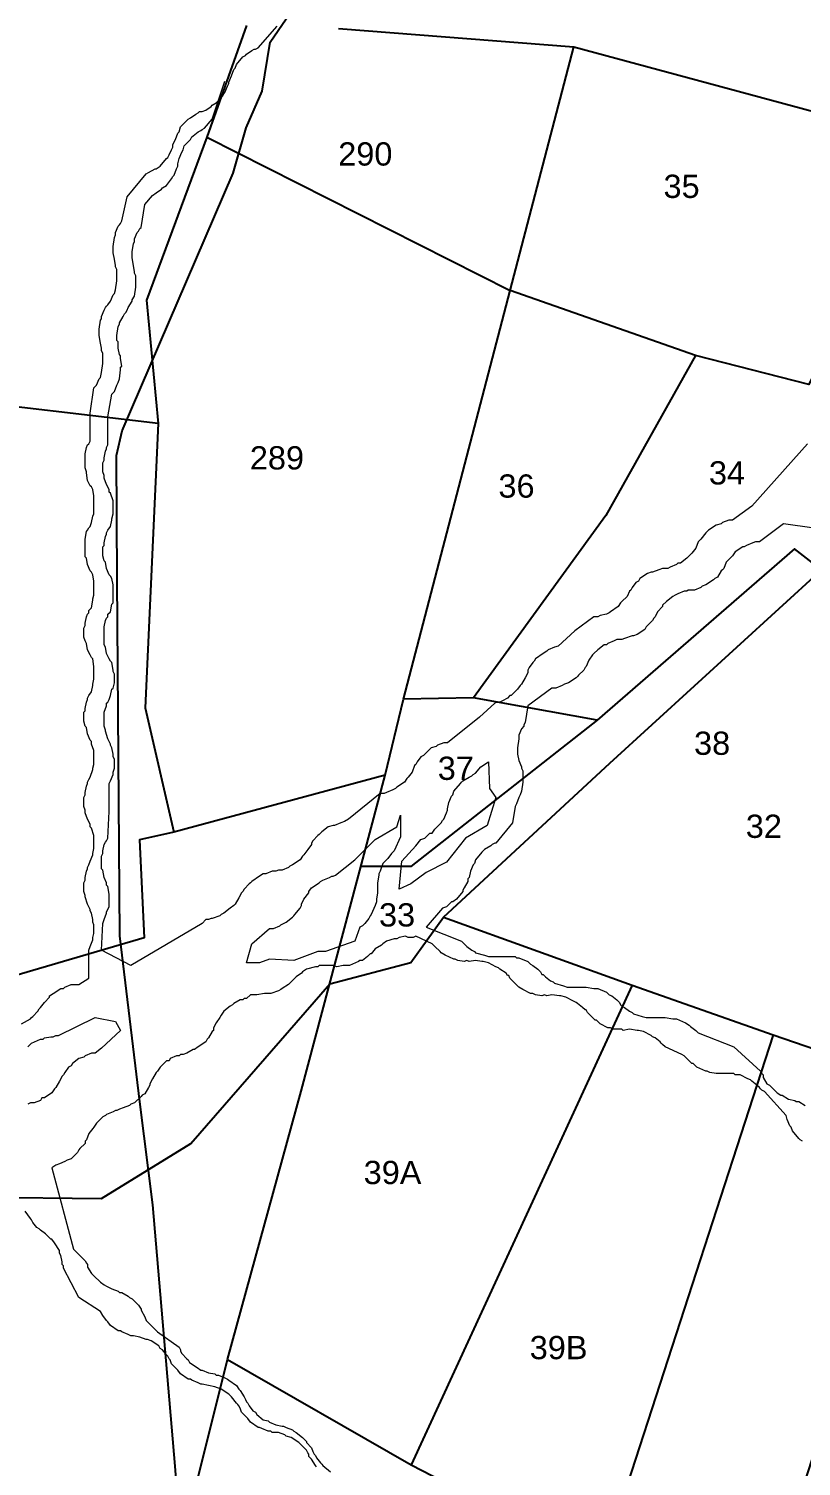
# Model space of a CAD drawing. Header units: inches. Extents: x -72 to 3350, y -615 to 1801.
# Drawn here: x 1869.1 to 1984, y 774.5 to 988.1 of the extents above; entities that cross this region are included whole.
import ezdxf
from ezdxf.enums import TextEntityAlignment as Align

# ---------------------------------------------------------------- set-up
doc = ezdxf.new("R2010")
doc.units = ezdxf.units.IN
doc.header["$LTSCALE"] = 15
doc.header["$MEASUREMENT"] = 0
for name, color, linetype in [('PLOT', 255, 'Continuous'), ('PLOT NO', 7, 'Continuous'), ('ROAD', 50, 'Continuous'), ('STREAM', 130, 'Continuous')]:
    doc.layers.add(name, color=color, linetype=linetype)
doc.styles.get("Standard").update_dxf_attribs({"font": 'arial.ttf'})

msp = doc.modelspace()

# ---------------------------------------------------------------- linework, layer by layer
at = {"layer": 'PLOT', "color": 0}
for points in [[(1901.49, 988.54), (1895.62, 971.97), (1886.64, 947.76), (1888.38, 929.41), (1824.2, 936.96), (1821.44, 893.25)], [(1915.2, 988.09), (1950.18, 985.41), (2002.69, 971.24), (2022.32, 965.96), (2085.42, 948.54), (2159.11, 928.43), (2232.63, 908.15)], [(1729.57, 960.17), (1753.46, 921.2), (1766.24, 889.91), (1780.41, 855.38), (1782.1, 834.22), (1784.82, 823.67), (1787.39, 813.04), (1806.33, 797.56), (1812.7, 787.1), (1816.9, 771.81), (1821.82, 748.77), (1828.95, 731.79), (1830.9, 723.03), (1866.49, 703.98), (1875.97, 702.8), (1890.75, 758.56), (1898.69, 790.31), (1909.65, 830.18), (1922.1, 877.14), (1924.82, 888.46), (1940.7, 949.17), (1950.18, 985.41)], [(1895.62, 971.97), (1940.7, 949.17)], [(2002.69, 971.24), (1985.08, 935.2), (1968.24, 939.53), (1940.7, 949.17)], [(1968.24, 939.53), (1954.91, 915.75), (1935.23, 888.66), (1924.82, 888.46)], [(1888.38, 929.41), (1886.43, 887.18), (1890.68, 868.69), (1885.58, 867.52), (1886.27, 852.97), (1846.88, 841.44), (1816.85, 832.87)], [(1913.87, 846.12), (1925.95, 849.31), (1930.77, 856.04), (1955.52, 878.95), (1986.98, 907.66), (1982.99, 910.81), (1953.64, 885.31), (1935.23, 888.66)], [(1953.64, 885.31), (1925.94, 863.59), (1918.52, 863.59)], [(1922.1, 877.14), (1890.68, 868.69)], [(1930.77, 856.04), (1958.85, 845.97), (1979.79, 838.56), (1994.08, 833.66), (2039.16, 815.45), (2063.82, 805.18), (2139.37, 769.87), (2233.78, 744.56)], [(1812.7, 787.1), (1862.53, 814.42), (1879.93, 814.26), (1893.22, 822.44), (1913.87, 846.12)], [(1958.85, 845.97), (1925.99, 774.64)], [(1979.79, 838.56), (1954.5, 760.68)], [(1898.69, 790.31), (1925.99, 774.64), (1949.6, 762.46), (1954.5, 760.68), (1978.01, 752.07), (1989.1, 786.32), (2019.07, 773.79), (2051.78, 760.6), (2074.16, 756.72), (2129.19, 743.24), (2226.97, 715.56)]]:
    msp.add_lwpolyline(points, dxfattribs=at)
at = {"layer": 'ROAD'}
msp.add_lwpolyline([(1886.26, 729.28), (1892.08, 754.56), (1892.08, 759.37), (1890.89, 774.46), (1887.6, 813.31), (1885.66, 828.62), (1882.68, 853.26), (1882.29, 906.27), (1882.17, 924.65), (1883, 928.33), (1899.53, 966.61), (1901.44, 973.35), (1903.82, 978.82), (1905.01, 986.07), (1908.58, 991.3)], dxfattribs=at)
at = {"layer": 'STREAM', "color": 4, "lineweight": 0}
for points in [[(1868.05, 840.18), (1869.38, 840.94), (1869.57, 841.12), (1869.75, 841.31), (1870.51, 842.07), (1870.7, 842.45), (1870.89, 842.64), (1871.46, 843.39), (1872.21, 844.15), (1872.21, 844.34), (1872.78, 844.72), (1873.92, 845.47), (1874.29, 845.47), (1874.48, 845.66), (1875.43, 846.04), (1875.81, 846.04), (1876.18, 846.04), (1876.56, 846.04), (1878.08, 846.99), (1878.08, 851.15), (1878.26, 851.71), (1878.64, 852.66), (1878.64, 853.04), (1878.83, 853.61), (1878.83, 854.93), (1878.64, 855.31), (1878.64, 855.69), (1878.45, 856.63), (1878.26, 857.01), (1878.26, 857.2), (1877.89, 857.96), (1877.51, 859.09), (1877.51, 859.28), (1877.32, 859.85), (1877.32, 861.17), (1877.51, 861.55), (1877.51, 861.93), (1877.7, 862.87), (1877.89, 863.25), (1877.89, 863.44), (1878.08, 863.82), (1878.26, 864.38), (1878.64, 865.33), (1878.64, 865.52), (1878.83, 866.28), (1878.83, 867.6), (1878.83, 867.98), (1878.83, 868.17), (1878.45, 869.3), (1878.26, 869.49), (1878.26, 869.87), (1877.89, 870.63), (1877.51, 871.57), (1877.51, 871.95), (1877.32, 872.52), (1877.32, 873.84), (1877.51, 874.22), (1877.51, 874.6), (1877.7, 875.54), (1877.89, 875.92), (1877.89, 876.11), (1878.08, 876.49), (1878.26, 876.87), (1878.64, 878), (1878.64, 878.19), (1878.83, 878.76), (1878.83, 880.08), (1878.83, 880.46), (1878.83, 880.84), (1878.45, 881.78), (1878.45, 882.16), (1878.26, 882.35), (1877.89, 883.3), (1877.7, 884.24), (1877.51, 884.43), (1877.32, 885.19), (1877.32, 886.51), (1877.51, 886.7), (1877.51, 887.08), (1877.7, 888.02), (1877.89, 888.4), (1877.89, 888.59), (1878.08, 888.97), (1878.45, 889.54), (1878.64, 890.48), (1878.64, 890.67), (1878.83, 891.43), (1878.83, 892.75), (1878.83, 893.13), (1878.83, 893.32), (1878.64, 894.45), (1878.45, 894.64), (1878.26, 895.02), (1877.89, 895.78), (1877.7, 896.72), (1877.51, 897.1), (1877.32, 897.67), (1877.32, 898.99), (1877.51, 899.37), (1877.51, 899.75), (1877.7, 900.69), (1877.89, 901.07), (1878.08, 901.26), (1878.08, 901.64), (1878.45, 902.02), (1878.64, 903.15), (1878.64, 903.34), (1878.83, 903.91), (1878.83, 905.23), (1878.83, 905.61), (1878.83, 905.99), (1878.64, 906.93), (1878.45, 907.31), (1878.26, 907.5), (1877.89, 908.45), (1877.7, 909.39), (1877.51, 909.58), (1877.51, 910.34), (1877.51, 911.66), (1877.51, 912.04), (1877.51, 912.23), (1877.7, 913.36), (1877.89, 913.55), (1878.08, 913.93), (1878.26, 914.12), (1878.45, 914.69), (1878.64, 915.63), (1878.83, 916.01), (1878.83, 916.58), (1878.83, 917.9), (1878.83, 918.28), (1878.83, 918.66), (1878.64, 919.6), (1878.45, 919.98), (1878.26, 920.17), (1877.89, 920.93), (1877.7, 922.06), (1877.7, 922.25), (1877.51, 922.82), (1877.51, 924.14), (1877.51, 924.52), (1877.51, 924.9), (1877.7, 925.85), (1877.89, 926.22), (1878.08, 926.41), (1878.26, 926.79), (1878.26, 930.95), (1878.83, 934.73), (1879.21, 935.11), (1879.59, 936.06), (1879.78, 936.25), (1879.97, 937), (1880.16, 938.33), (1880.16, 938.52), (1880.16, 938.89), (1880.16, 939.84), (1879.97, 940.22), (1879.97, 940.6), (1879.78, 941.35), (1879.59, 942.49), (1879.59, 942.68), (1879.59, 943.43), (1879.78, 944.76), (1879.97, 944.95), (1879.97, 945.32), (1880.34, 946.27), (1880.53, 946.65), (1880.72, 946.84), (1880.91, 947.03), (1881.29, 947.59), (1881.67, 948.54), (1881.86, 948.73), (1882.05, 949.29), (1882.24, 950.62), (1882.24, 951), (1882.24, 951.37), (1882.24, 952.32), (1882.05, 952.7), (1882.05, 952.89), (1881.86, 953.83), (1881.67, 954.78), (1881.67, 955.16), (1881.67, 955.72), (1881.86, 957.05), (1882.05, 957.43), (1882.05, 957.8), (1882.43, 958.75), (1882.61, 958.94), (1882.8, 959.13), (1882.99, 959.51), (1883.75, 963.1), (1886.59, 966.5), (1886.96, 966.69), (1887.91, 967.26), (1888.1, 967.26), (1888.67, 967.64), (1889.61, 968.77), (1889.8, 968.96), (1889.99, 969.34), (1890.37, 970.1), (1890.56, 970.47), (1890.56, 970.85), (1890.94, 971.61), (1891.31, 972.55), (1891.5, 972.74), (1891.69, 973.5), (1892.64, 974.45), (1892.83, 974.64), (1893.2, 974.82), (1893.96, 975.39), (1894.34, 975.58), (1894.53, 975.77), (1894.91, 975.77), (1895.47, 975.96), (1896.23, 976.53), (1896.42, 976.72), (1896.99, 977.09), (1897.93, 978.04), (1898.12, 978.42), (1898.31, 978.61), (1898.69, 979.55), (1898.88, 979.93), (1898.88, 980.12), (1899.26, 981.06), (1899.63, 982.01), (1899.82, 982.2), (1900.01, 982.77), (1900.96, 983.9), (1901.34, 984.09), (1901.53, 984.28), (1902.28, 984.85), (1902.66, 985.04), (1902.85, 985.04), (1903.23, 985.23), (1906.06, 988.44)], [(1984.92, 926.41), (1976.6, 917.15), (1973.76, 915.07), (1973.2, 915.07), (1972.25, 914.69), (1972.06, 914.5), (1971.31, 914.31), (1970.17, 913.55), (1969.98, 913.36), (1969.79, 913.17), (1969.04, 912.23), (1968.85, 912.04), (1968.66, 911.85), (1968.28, 910.91), (1967.71, 910.15), (1967.52, 909.96), (1966.96, 909.39), (1966.01, 908.64), (1965.63, 908.64), (1965.44, 908.45), (1964.5, 908.07), (1964.12, 907.88), (1963.74, 907.88), (1963.36, 907.88), (1962.8, 907.69), (1961.85, 907.31), (1961.66, 907.31), (1961.09, 907.12), (1959.96, 906.37), (1959.77, 905.99), (1959.39, 905.8), (1958.82, 905.04), (1958.64, 904.66), (1958.45, 904.48), (1958.07, 903.72), (1957.31, 902.96), (1957.12, 902.77), (1956.74, 902.21), (1955.61, 901.45), (1955.42, 901.26), (1955.04, 901.07), (1954.1, 900.88), (1953.72, 900.69), (1953.53, 900.69), (1953.15, 900.69), (1950.32, 898.61), (1947.86, 896.34), (1947.29, 896.16), (1946.34, 895.78), (1946.15, 895.59), (1945.59, 895.21), (1944.45, 894.45), (1944.26, 894.07), (1944.07, 893.89), (1943.51, 893.13), (1943.32, 892.75), (1943.32, 892.37), (1942.94, 891.62), (1942.37, 890.67), (1942.18, 890.48), (1941.81, 889.91), (1940.86, 888.97), (1940.67, 888.97), (1940.29, 888.59), (1939.54, 888.21), (1939.16, 888.02), (1938.78, 888.02), (1938.4, 887.83), (1936.13, 885.75), (1931.4, 881.97), (1930.84, 881.97), (1929.89, 881.59), (1929.7, 881.4), (1928.95, 881.22), (1928, 880.27), (1927.81, 880.08), (1927.43, 879.89), (1926.87, 879.14), (1926.68, 878.76), (1926.49, 878.57), (1926.11, 877.62), (1925.54, 876.87), (1925.35, 876.68), (1924.97, 876.11), (1923.84, 875.35), (1923.65, 875.16), (1923.27, 874.97), (1922.33, 874.6), (1921.95, 874.41), (1921.76, 874.41), (1921.38, 874.41), (1916.65, 870.63), (1916.09, 870.25), (1915.52, 870.06), (1914.57, 869.68), (1914.38, 869.68), (1913.63, 869.49), (1912.68, 868.73), (1912.3, 868.36), (1912.12, 868.17), (1911.36, 867.41), (1911.17, 867.03), (1911.17, 866.84), (1910.6, 866.09), (1910.04, 865.33), (1909.85, 865.14), (1909.47, 864.57), (1908.33, 863.82), (1907.95, 863.63), (1907.77, 863.44), (1906.82, 863.06), (1906.44, 863.06), (1906.25, 863.06), (1905.87, 862.87), (1905.31, 862.87), (1904.36, 862.49), (1903.98, 862.49), (1903.42, 862.12), (1902.28, 861.36), (1902.09, 861.17), (1901.9, 860.98), (1901.15, 860.22), (1900.96, 859.85), (1900.77, 859.66), (1900.39, 858.9), (1899.82, 857.96), (1899.63, 857.77), (1899.07, 857.39), (1898.12, 856.63), (1897.74, 856.44), (1897.55, 856.25), (1896.42, 855.87), (1896.23, 855.87), (1895.85, 855.69), (1895.47, 855.69), (1894.91, 855.12), (1884.32, 848.88), (1879.97, 851.15), (1880.16, 855.12), (1880.34, 855.69), (1880.72, 856.63), (1880.72, 856.82), (1881.1, 857.58), (1881.1, 858.9), (1881.1, 859.09), (1881.1, 859.47), (1880.91, 860.6), (1880.72, 860.79), (1880.72, 861.17), (1880.34, 861.93), (1880.16, 863.06), (1879.97, 863.25), (1879.97, 863.82), (1879.97, 865.14), (1880.16, 865.52), (1880.16, 865.9), (1880.34, 866.84), (1880.53, 867.22), (1880.72, 867.41), (1880.91, 867.79), (1881.1, 871.76), (1881.1, 875.92), (1881.29, 876.3), (1881.67, 877.24), (1881.67, 877.62), (1881.86, 878.19), (1881.86, 879.51), (1881.67, 879.89), (1881.67, 880.27), (1881.48, 881.22), (1881.29, 881.59), (1881.29, 881.78), (1880.91, 882.54), (1880.53, 883.67), (1880.53, 883.86), (1880.34, 884.43), (1880.34, 885.75), (1880.34, 886.13), (1880.34, 886.51), (1880.72, 887.46), (1880.72, 887.83), (1880.91, 888.02), (1881.1, 888.4), (1881.29, 888.97), (1881.48, 889.91), (1881.67, 890.1), (1881.86, 890.86), (1881.86, 892.18), (1881.67, 892.56), (1881.67, 892.75), (1881.48, 893.89), (1881.29, 894.07), (1881.1, 894.45), (1880.72, 895.21), (1880.53, 896.16), (1880.34, 896.53), (1880.34, 897.1), (1880.34, 898.42), (1880.34, 898.8), (1880.34, 899.18), (1880.53, 900.13), (1880.72, 900.5), (1880.91, 900.69), (1880.91, 901.07), (1881.29, 901.45), (1881.48, 902.58), (1881.67, 902.77), (1881.67, 903.34), (1881.67, 904.66), (1881.67, 905.04), (1881.67, 905.42), (1881.48, 906.37), (1881.29, 906.75), (1881.1, 906.93), (1880.72, 907.88), (1880.53, 908.83), (1880.34, 909.01), (1880.16, 909.77), (1880.16, 911.09), (1880.34, 911.28), (1880.34, 911.66), (1880.53, 912.61), (1880.72, 912.99), (1880.72, 913.17), (1880.91, 913.55), (1881.29, 914.12), (1881.48, 915.07), (1881.48, 915.26), (1881.67, 916.01), (1881.67, 917.34), (1881.67, 917.71), (1881.67, 917.9), (1881.29, 919.04), (1881.1, 919.23), (1881.1, 919.6), (1880.72, 920.36), (1880.34, 921.31), (1880.34, 921.68), (1880.16, 922.25), (1880.16, 923.58), (1880.34, 923.95), (1880.34, 924.33), (1880.53, 925.28), (1880.72, 925.66), (1880.72, 925.85), (1880.91, 926.22), (1880.91, 930.38), (1881.48, 933.79), (1881.86, 934.17), (1882.24, 935.11), (1882.43, 935.49), (1882.61, 936.06), (1882.8, 937.38), (1882.8, 937.76), (1882.99, 937.95), (1882.8, 939.08), (1882.8, 939.46), (1882.61, 939.65), (1882.43, 940.6), (1882.43, 941.54), (1882.24, 941.73), (1882.24, 942.49), (1882.43, 943.81), (1882.61, 944.19), (1882.61, 944.38), (1883.18, 945.32), (1883.37, 945.7), (1883.56, 945.89), (1883.75, 946.27), (1883.94, 946.65), (1884.51, 947.59), (1884.51, 947.78), (1884.88, 948.35), (1885.07, 949.67), (1885.07, 950.05), (1885.07, 950.43), (1885.07, 951.37), (1884.88, 951.75), (1884.88, 951.94), (1884.69, 952.89), (1884.51, 954.02), (1884.51, 954.21), (1884.51, 954.97), (1884.69, 956.1), (1884.88, 956.48), (1884.88, 956.86), (1885.26, 957.8), (1885.45, 957.99), (1885.64, 958.37), (1885.83, 958.56), (1886.4, 961.96), (1887.53, 963.29), (1888.1, 963.67), (1888.85, 964.23), (1889.04, 964.42), (1889.61, 964.8), (1890.37, 965.75), (1890.56, 966.13), (1890.75, 966.31), (1891.12, 967.26), (1891.31, 967.64), (1891.31, 968.02), (1891.5, 968.77), (1891.88, 969.72), (1892.07, 970.1), (1892.26, 970.66), (1893.2, 971.61), (1893.39, 971.99), (1893.58, 972.18), (1894.34, 972.74), (1894.72, 972.93), (1894.91, 973.12), (1895.28, 973.31), (1896.42, 974.64), (1898.31, 980.31)], [(1990.78, 913.17), (1981.33, 914.5), (1977.74, 911.85), (1977.36, 911.85), (1977.17, 911.85), (1976.79, 911.66), (1975.84, 911.28), (1975.47, 911.09), (1975.28, 911.09), (1974.14, 910.34), (1973.76, 909.77), (1973.58, 909.58), (1972.82, 908.83), (1972.44, 907.88), (1972.25, 907.69), (1972.06, 907.5), (1971.5, 906.56), (1971.12, 906.37), (1970.93, 906.18), (1969.79, 905.42), (1969.23, 905.23), (1969.04, 905.04), (1968.09, 904.66), (1967.52, 904.66), (1967.15, 904.66), (1966.96, 904.48), (1966.58, 904.48), (1965.63, 904.1), (1965.25, 903.91), (1964.88, 903.72), (1963.93, 902.96), (1963.36, 902.4), (1963.36, 902.21), (1962.61, 901.45), (1962.23, 900.69), (1962.04, 900.5), (1961.85, 900.13), (1961.09, 899.37), (1960.91, 899.18), (1960.72, 898.8), (1959.58, 898.05), (1959.01, 897.86), (1958.82, 897.86), (1957.69, 897.48), (1957.31, 897.29), (1956.93, 897.29), (1956.56, 897.29), (1956.18, 897.1), (1955.23, 896.72), (1955.04, 896.53), (1954.66, 896.53), (1953.72, 895.78), (1953.15, 895.21), (1952.96, 895.02), (1952.4, 894.26), (1952.02, 893.32), (1951.83, 893.13), (1951.64, 892.75), (1950.88, 891.99), (1950.69, 891.81), (1950.5, 891.62), (1949.37, 890.86), (1948.8, 890.67), (1948.42, 890.48), (1947.48, 890.1), (1946.91, 890.1), (1943.32, 887.46), (1942.94, 885), (1942.75, 884.62), (1942.75, 884.43), (1942.37, 884.05), (1941.99, 883.11), (1941.99, 882.92), (1941.99, 882.54), (1941.81, 881.22), (1941.81, 880.46), (1941.81, 880.27), (1941.99, 879.32), (1942.37, 878.38), (1942.37, 878.19), (1942.56, 877.81), (1942.56, 876.68), (1942.56, 876.49), (1942.56, 876.11), (1942.37, 874.79), (1942.18, 874.22), (1941.99, 873.84), (1941.62, 872.89), (1941.43, 872.52), (1941.05, 870.06), (1938.59, 867.03), (1938.4, 867.03), (1938.02, 866.84), (1937.83, 866.65), (1936.89, 866.09), (1936.7, 865.9), (1936.51, 865.71), (1935.56, 864.57), (1935.38, 864.01), (1935.19, 863.82), (1934.81, 862.87), (1934.62, 861.93), (1934.43, 861.74), (1934.43, 861.36), (1933.86, 860.41), (1933.67, 860.04), (1933.67, 859.85), (1932.73, 858.71), (1932.16, 858.33), (1931.97, 858.33), (1931.22, 857.58), (1930.65, 857.39), (1928.19, 854.55), (1933.48, 852.47), (1933.67, 852.28), (1933.86, 852.09), (1934.24, 851.71), (1935, 851.15), (1935.38, 850.96), (1935.56, 850.77), (1936.89, 850.39), (1937.46, 850.2), (1937.83, 850.2), (1938.78, 850.2), (1939.73, 850.2), (1939.91, 850.2), (1940.29, 850.2), (1941.43, 850.2), (1941.62, 850.01), (1941.99, 850.01), (1943.32, 849.45), (1943.7, 849.07), (1944.07, 848.88), (1944.83, 848.31), (1945.21, 847.93), (1945.4, 847.55), (1945.59, 847.55), (1945.97, 847.18), (1946.72, 846.61), (1947.1, 846.42), (1947.29, 846.23), (1948.61, 845.85), (1949.18, 845.66), (1949.56, 845.66), (1950.5, 845.66), (1951.45, 845.66), (1951.64, 845.66), (1952.02, 845.66), (1953.15, 845.47), (1953.34, 845.47), (1953.72, 845.47), (1955.04, 844.91), (1955.42, 844.53), (1955.8, 844.34), (1956.56, 843.77), (1956.93, 843.39), (1957.12, 843.02), (1957.31, 842.83), (1957.69, 842.64), (1958.45, 842.07), (1958.82, 841.88), (1959.01, 841.69), (1960.34, 841.31), (1960.91, 841.12), (1961.28, 841.12), (1962.23, 841.12), (1963.17, 841.12), (1963.36, 841.12), (1963.74, 841.12), (1964.88, 840.94), (1965.07, 840.94), (1965.44, 840.94), (1966.77, 840.37), (1967.33, 839.99), (1967.52, 839.8), (1968.28, 839.23), (1968.66, 838.86), (1973.95, 836.78), (1977.92, 833.18), (1978.11, 832.8), (1978.3, 832.61), (1978.3, 832.24), (1978.87, 831.29), (1979.25, 831.1), (1979.44, 830.91), (1980.38, 829.97), (1980.95, 829.59), (1981.14, 829.59), (1982.09, 829.02), (1983.03, 828.83), (1983.22, 828.64), (1983.6, 828.64), (1984.54, 828.08)], [(1984.17, 822.78), (1983.79, 822.97), (1983.6, 823.16), (1982.65, 824.29), (1982.46, 824.86), (1982.27, 825.05), (1981.9, 826), (1981.71, 826.56), (1978.49, 830.16), (1978.11, 830.35), (1977.92, 830.53), (1977.74, 830.72), (1977.36, 831.1), (1976.6, 831.67), (1976.41, 831.86), (1976.03, 832.05), (1974.9, 832.61), (1974.14, 832.61), (1973.95, 832.8), (1972.82, 832.8), (1972.06, 832.8), (1971.68, 832.8), (1971.31, 832.8), (1970.36, 832.99), (1969.98, 833.18), (1969.79, 833.18), (1968.47, 833.75), (1967.9, 834.32), (1967.71, 834.32), (1966.96, 835.07), (1966.58, 835.45), (1966.2, 835.64), (1963.74, 836.78), (1963.36, 837.15), (1963.17, 837.34), (1962.99, 837.53), (1962.23, 838.1), (1961.85, 838.29), (1961.66, 838.48), (1960.53, 839.04), (1959.77, 839.23), (1959.58, 839.23), (1958.45, 839.42), (1957.5, 839.23), (1957.31, 839.42), (1956.93, 839.42), (1955.99, 839.42), (1955.61, 839.61), (1955.23, 839.61), (1954.1, 840.18), (1953.53, 840.75), (1953.34, 840.75), (1952.58, 841.5), (1952.21, 841.88), (1952.02, 842.26), (1951.83, 842.26), (1951.45, 842.64), (1950.69, 843.2), (1950.5, 843.39), (1950.13, 843.58), (1948.99, 844.15), (1948.23, 844.34), (1948.05, 844.34), (1946.91, 844.53), (1946.15, 844.34), (1945.78, 844.53), (1945.4, 844.34), (1944.45, 844.53), (1944.07, 844.72), (1943.7, 844.72), (1942.56, 845.28), (1941.99, 845.66), (1941.81, 845.85), (1941.05, 846.61), (1940.67, 846.99), (1940.48, 847.37), (1940.29, 847.37), (1940.1, 847.74), (1939.16, 848.31), (1938.97, 848.5), (1938.59, 848.69), (1937.46, 849.26), (1936.7, 849.45), (1936.51, 849.45), (1935.56, 849.63), (1934.62, 849.45), (1934.24, 849.63), (1933.86, 849.45), (1932.92, 849.63), (1932.54, 849.82), (1932.35, 849.82), (1931.03, 850.39), (1930.46, 850.77), (1930.27, 850.96), (1929.51, 851.71), (1929.13, 852.09), (1926.68, 853.23), (1926.3, 853.04), (1925.92, 853.04), (1925.54, 853.04), (1925.16, 853.23), (1924.22, 853.04), (1923.84, 852.85), (1923.46, 852.85), (1922.33, 852.47), (1921.76, 852.09), (1921.57, 851.9), (1920.63, 851.34), (1920.06, 850.58), (1919.87, 850.58), (1919.49, 850.2), (1918.73, 849.63), (1918.36, 849.63), (1918.17, 849.45), (1916.84, 848.88), (1916.28, 848.88), (1915.9, 848.88), (1914.95, 848.69), (1914.38, 848.88), (1914.01, 848.88), (1913.82, 848.88), (1913.44, 848.88), (1912.3, 848.88), (1912.12, 848.69), (1911.74, 848.69), (1910.41, 848.31), (1909.85, 847.93), (1909.66, 847.74), (1908.9, 847.18), (1908.14, 846.42), (1907.95, 846.23), (1907.77, 846.04), (1906.82, 845.47), (1906.63, 845.28), (1906.25, 845.1), (1905.12, 844.72), (1904.36, 844.72), (1904.17, 844.72), (1903.04, 844.53), (1902.47, 844.53), (1902.09, 844.53), (1901.53, 843.96), (1901.15, 843.96), (1900.96, 843.77), (1900.58, 843.77), (1899.63, 843.2), (1899.44, 843.02), (1899.07, 842.83), (1898.12, 842.07), (1897.74, 841.5), (1897.55, 841.12), (1896.99, 840.37), (1896.61, 839.61), (1896.61, 839.23), (1896.42, 839.04), (1895.85, 838.1), (1895.66, 837.91), (1895.47, 837.53), (1894.34, 836.78), (1893.77, 836.4), (1893.58, 836.4), (1892.64, 835.83), (1892.07, 835.64), (1891.69, 835.64), (1891.5, 835.45), (1891.12, 835.45), (1890.18, 835.07), (1889.99, 834.69), (1889.61, 834.69), (1888.67, 833.75), (1888.29, 833.18), (1888.1, 832.99), (1887.53, 832.05), (1887.15, 831.29), (1887.15, 831.1), (1886.96, 830.72), (1886.4, 829.78), (1886.02, 829.59), (1885.83, 829.4), (1884.88, 828.45), (1884.32, 828.27), (1884.13, 828.08), (1883.18, 827.7), (1882.61, 827.51), (1882.24, 827.32), (1882.05, 827.32), (1881.67, 827.13), (1880.72, 826.75), (1880.53, 826.56), (1880.16, 826.37), (1879.21, 825.43), (1878.83, 824.86), (1878.64, 824.67), (1878.08, 823.92), (1877.7, 822.97), (1877.51, 822.78), (1877.51, 822.4), (1876.75, 821.65), (1876.56, 821.46), (1876.37, 821.08), (1875.43, 820.13), (1874.86, 819.94), (1874.48, 819.76), (1873.73, 819.38), (1873.16, 819.19), (1872.59, 818.81), (1875.81, 806.71), (1877.51, 805), (1877.7, 804.63), (1877.89, 804.44), (1877.89, 804.06), (1878.45, 803.11), (1878.64, 802.92), (1878.83, 802.74), (1879.78, 801.79), (1880.34, 801.41), (1880.72, 801.22), (1881.48, 800.84), (1882.43, 800.47), (1882.61, 800.28), (1882.99, 800.28), (1883.94, 799.71), (1884.13, 799.52), (1884.51, 799.33), (1885.45, 798.39), (1885.83, 797.82), (1885.83, 797.63), (1886.4, 796.68), (1886.59, 796.12), (1888.29, 794.41), (1891.5, 792.15), (1891.69, 791.77), (1891.69, 791.58), (1891.88, 791.2), (1892.64, 790.44), (1892.83, 790.25), (1893.02, 789.88), (1894.15, 789.12), (1894.72, 788.74), (1894.91, 788.74), (1895.85, 788.36), (1896.8, 788.17), (1896.99, 787.99), (1897.36, 787.99), (1898.31, 787.61), (1898.69, 787.42), (1898.88, 787.23), (1900.01, 786.47), (1900.39, 785.9), (1900.58, 785.72), (1901.15, 784.77), (1901.34, 784.39), (1901.53, 784.01), (1901.71, 783.82), (1901.9, 783.45), (1902.47, 782.69), (1902.85, 782.5), (1903.04, 782.12), (1903.98, 781.37), (1904.74, 781.18), (1904.93, 780.99), (1905.87, 780.61), (1906.82, 780.42), (1907.01, 780.42), (1907.39, 780.23), (1908.33, 779.85), (1908.52, 779.66), (1908.9, 779.48), (1909.85, 778.72), (1910.41, 778.15), (1910.41, 777.96), (1911.17, 777.21), (1911.36, 776.64), (1911.55, 776.26), (1911.74, 776.07), (1911.93, 775.69), (1912.49, 774.94), (1912.68, 774.75), (1912.87, 774.56), (1914.01, 773.61)], [(1869, 836.78), (1869.19, 836.96), (1869.57, 837.34), (1870.89, 837.91), (1871.27, 837.91), (1871.46, 838.1), (1872.4, 838.29), (1872.78, 838.29), (1873.16, 838.48), (1873.54, 838.48), (1879.02, 841.12), (1882.05, 840.56), (1882.8, 839.23), (1879.97, 836.59), (1879.02, 835.83), (1878.45, 835.83), (1877.51, 835.45), (1877.32, 835.26), (1876.56, 835.07), (1875.62, 834.32), (1875.43, 833.94), (1875.05, 833.75), (1874.48, 832.99), (1874.29, 832.61), (1874.1, 832.43), (1873.73, 831.67), (1873.16, 830.72), (1872.97, 830.53), (1872.59, 829.97), (1871.46, 829.21), (1871.08, 829.21), (1870.89, 828.83), (1869.94, 828.45), (1869.57, 828.45), (1869.38, 828.45), (1869, 828.27)], [(1911.93, 774.37), (1911.74, 774.56), (1911.17, 775.5), (1910.79, 775.88), (1910.79, 776.26), (1910.6, 776.45), (1910.41, 776.83), (1909.66, 777.58), (1909.47, 777.77), (1909.28, 777.96), (1908.14, 778.72), (1907.39, 778.91), (1907.2, 779.1), (1906.25, 779.48), (1905.31, 779.48), (1905.12, 779.66), (1904.74, 779.66), (1903.79, 780.04), (1903.42, 780.23), (1903.23, 780.23), (1902.09, 780.99), (1901.71, 781.56), (1901.53, 781.74), (1900.77, 782.5), (1900.58, 783.07), (1900.39, 783.45), (1900.2, 783.64), (1900.01, 783.82), (1899.26, 784.77), (1899.07, 784.96), (1898.88, 785.15), (1897.74, 785.9), (1897.18, 786.09), (1896.8, 786.28), (1895.85, 786.47), (1894.91, 786.66), (1894.72, 786.66), (1894.34, 786.85), (1893.39, 787.23), (1893.2, 787.42), (1892.83, 787.42), (1891.69, 788.17), (1891.31, 788.74), (1891.12, 788.93), (1890.37, 789.69), (1890.18, 790.25), (1889.99, 790.44), (1889.8, 790.82), (1889.61, 791.01), (1889.04, 791.77), (1888.67, 791.96), (1888.48, 792.33), (1887.34, 793.09), (1886.77, 793.28), (1886.59, 793.28), (1885.64, 793.66), (1884.69, 793.85), (1884.32, 793.85), (1883.94, 794.04), (1882.99, 794.41), (1882.8, 794.6), (1882.43, 794.6), (1881.29, 795.36), (1880.91, 795.93), (1880.72, 796.12), (1880.16, 796.87), (1879.78, 797.44), (1876.56, 799.52), (1874.29, 803.87), (1874.29, 804.25), (1874.1, 804.44), (1874.1, 804.82), (1873.92, 805.76), (1873.73, 806.14), (1873.73, 806.52), (1872.97, 807.65), (1872.59, 808.22), (1872.4, 808.22), (1871.65, 808.98), (1870.89, 809.54), (1870.7, 809.73), (1870.32, 809.92), (1869.75, 810.68), (1869.57, 811.06), (1869.38, 811.25), (1868.62, 812.38)]]:
    msp.add_lwpolyline(points, dxfattribs=at)
for points in [[(1926.68, 866.65), (1927.43, 867.6), (1928, 867.79), (1928.76, 868.55), (1929.13, 868.55), (1929.51, 869.11), (1930.46, 870.06), (1930.65, 870.44), (1930.84, 870.63), (1931.22, 871.57), (1931.4, 871.95), (1931.4, 872.14), (1931.59, 873.08), (1931.97, 874.03), (1932.16, 874.22), (1932.35, 874.79), (1933.3, 875.92), (1933.48, 876.11), (1933.67, 876.3), (1934.62, 876.87), (1935, 877.06), (1935.19, 877.24), (1935.56, 877.43), (1936.32, 878.38), (1937.46, 879.14), (1937.64, 875.16), (1938.59, 873.84), (1937.27, 869.68), (1934.05, 867.79), (1931.22, 864.2), (1928.19, 862.68), (1925.92, 860.98), (1924.22, 860.22), (1924.6, 864.38)], [(1902.28, 852.09), (1904.93, 854.36), (1905.5, 854.36), (1906.44, 854.74), (1906.63, 854.93), (1907.39, 855.31), (1908.33, 856.06), (1908.52, 856.25), (1908.71, 856.44), (1909.47, 857.39), (1909.66, 857.77), (1909.66, 857.96), (1910.04, 858.71), (1910.79, 859.66), (1910.79, 859.85), (1911.17, 860.41), (1912.3, 861.17), (1912.49, 861.36), (1912.87, 861.55), (1913.82, 861.93), (1914.2, 862.12), (1914.38, 862.12), (1914.76, 862.3), (1917.6, 864.57), (1920.63, 867.6), (1923.84, 869.49), (1924.41, 871.19), (1924.41, 867.98), (1923.46, 865.9), (1923.08, 865.52), (1922.52, 864.76), (1922.33, 864.57), (1921.76, 864.01), (1921.38, 862.87), (1921.19, 862.49), (1921.19, 862.3), (1921, 861.17), (1921, 860.79), (1921, 860.6), (1921, 859.66), (1920.81, 858.71), (1920.81, 858.33), (1920.63, 857.77), (1920.06, 856.44), (1919.87, 856.25), (1919.68, 855.87), (1919.11, 855.12), (1918.92, 854.93), (1918.73, 854.74), (1918.36, 854.55), (1917.6, 852.47), (1913.25, 850.96), (1912.12, 850.96), (1908.52, 849.63), (1904.93, 849.82), (1903.42, 849.26), (1901.53, 849.26)]]:
    msp.add_lwpolyline(points, close=True, dxfattribs=at)

# ---------------------------------------------------------------- texts
at = {"layer": 'PLOT NO'}
for s, p in [('290', (1919.17, 969.47)), ('35', (1966.18, 964.66)), ('289', (1906.03, 924.31)), ('34', (1972.93, 922.08)), ('36', (1941.64, 920.12)), ('38', (1970.72, 881.9)), ('37', (1932.62, 878.18)), ('32', (1978.41, 869.56)), ('33', (1923.89, 856.39)), ('39A', (1923.22, 818.11)), ('39B', (1947.9, 792.09))]:
    msp.add_text(s, height=3.456, dxfattribs=at).set_placement(p, align=Align.MIDDLE_CENTER)

doc.saveas('drawing.dxf')
